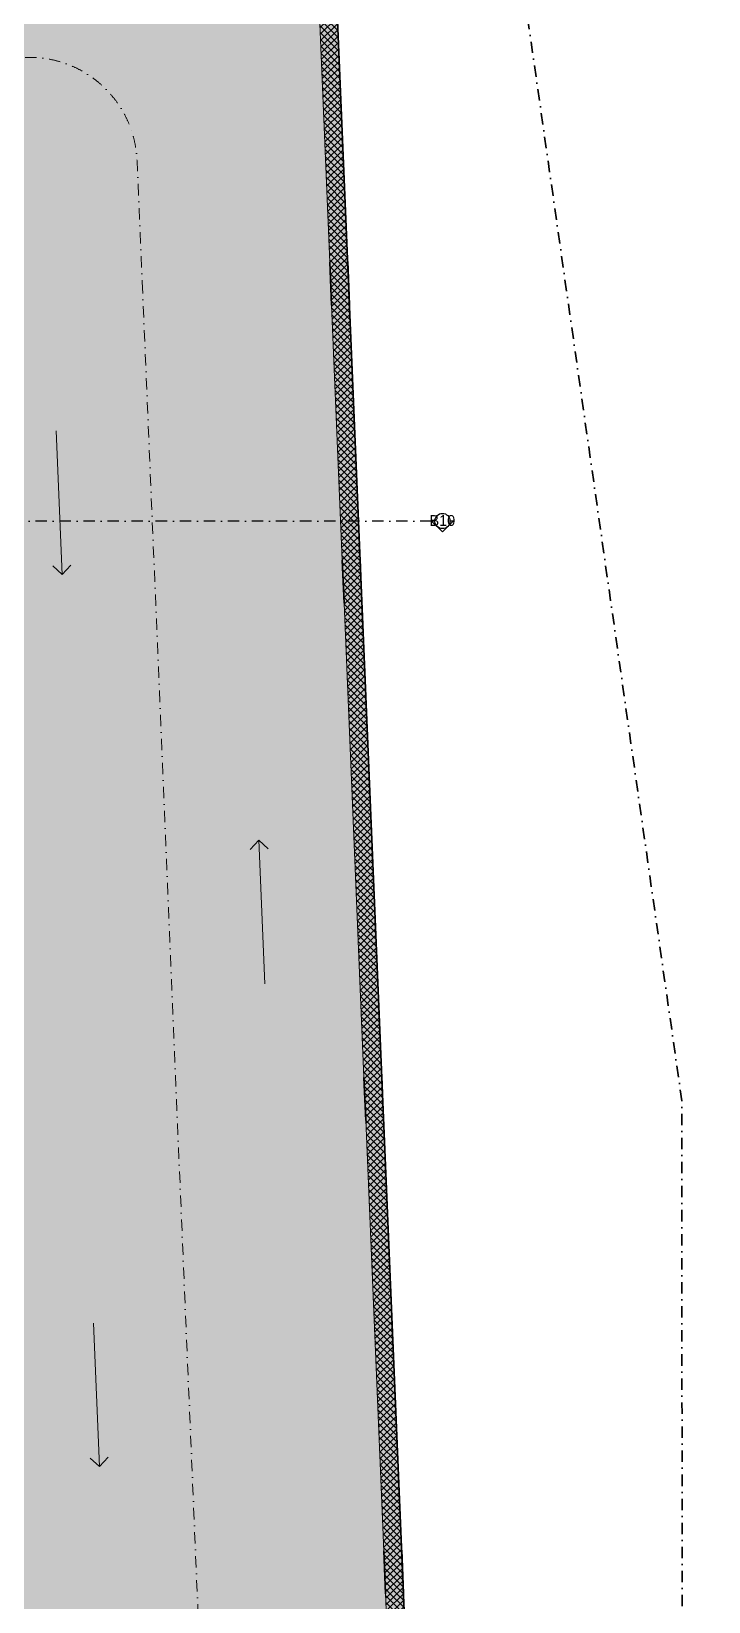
# Model space of a CAD drawing. Header units: millimetres. Extents: x 635850 to 824661, y -5878409 to -5774454.
# Drawn here: x 815222 to 824661, y -5860586 to -5838708 of the extents above; entities that cross this region are included whole.
import ezdxf

# ---------------------------------------------------------------- set-up
doc = ezdxf.new("R2010")
doc.units = ezdxf.units.MM
doc.header["$MEASUREMENT"] = 0
doc.linetypes.add('Dot & Dashed', pattern=[335.138881, 158.75, -88.194444, 0, -88.194437])
for name, color, linetype in [('A - Ndertesa 10 - 2D Drafting', 7, 'Continuous'), ('A - Ndertesa 10 - Muret', 7, 'Continuous'), ('A - Ndertesa 10 - Pllaka meskatit', 7, 'Continuous'), ('A - Ndertesa 10 - Prerjet', 7, 'Continuous'), ('A - Ndertesa 10 - Shtyllat', 7, 'Continuous')]:
    doc.layers.add(name, color=color, linetype=linetype)
for name, color, linetype, lineweight, true_color in [('A - Ndertesa 10 - 2D Drafting_Pen_No__102', 7, 'Continuous', 13, 0xcccccc), ('A - Ndertesa 10 - Prerjet_Pen_No__48', 7, 'Continuous', 25, 0xa80f02), ('A - Ndertesa 4 - Parcelat_Pen_No__8', 7, 'Continuous', 35, 0xa80f02)]:
    doc.layers.add(name, color=color, linetype=linetype, lineweight=lineweight, true_color=true_color)
for name, color, linetype, lineweight in [('A - Ndertesa 10 - 2D Drafting_Pen_No__121', 255, 'Continuous', 0), ('A - Ndertesa 10 - 2D Drafting_Pen_No__2', 8, 'Continuous', 15), ('A - Ndertesa 10 - Muret_Pen_No__101', 252, 'Continuous', 13), ('A - Ndertesa 10 - Pllaka meskatit_Pen_No__22', 8, 'Continuous', 35), ('A - Ndertesa 10 - Shtyllat_Pen_No__101', 252, 'Continuous', 13), ('A - Ndertesa 10 - Shtyllat_Pen_No__22', 8, 'Continuous', 35)]:
    doc.layers.add(name, color=color, linetype=linetype, lineweight=lineweight)
doc.styles.add('GENERATED_STYLE_1', font='GOTHIC.TTF')
pattern_1 = [(45, (664183.82, -5827429.525), (-45.96194, 45.96194), []), (135, (664183.82, -5827429.525), (45.96194, 45.96194), [])]

# ---------------------------------------------------------------- blocks, each defined once
blk = doc.blocks.new('Slab_6', base_point=(787904, -5828249))
at = {"layer": 'A - Ndertesa 10 - Pllaka meskatit_Pen_No__22', "color": 8, "linetype": 'Continuous', "lineweight": 35, "flags": 128}
blk.add_lwpolyline([(787904, -5828249), (787904, -5876559), (821084, -5876559), (819179, -5831123, 0.401993), (816181, -5828249)], format="xyb", close=True, dxfattribs=at)
blk = doc.blocks.new('Wall_315', base_point=(819179, -5831123))
at = {"layer": 'A - Ndertesa 10 - Muret_Pen_No__101', "linetype": 'Continuous', "lineweight": 13}
h = blk.add_hatch(dxfattribs=at)
h.set_pattern_fill('Concrete_Block', color=252, style=0, pattern_type=2)
h.set_pattern_definition(pattern_1)
h.paths.add_polyline_path([(818969, -5832080), (819119, -5835670), (819369, -5835659), (819394, -5836259), (819144, -5836269), (819381, -5841924), (819631, -5841914), (819218, -5832069)])
h = blk.add_hatch(dxfattribs=at)
h.set_pattern_fill('Concrete_Block', color=252, style=0, pattern_type=2)
h.set_pattern_definition(pattern_1)
h.paths.add_polyline_path([(819656, -5842513), (819406, -5842524), (819555, -5846076), (819805, -5846065)])
h = blk.add_hatch(dxfattribs=at)
h.set_pattern_fill('Concrete_Block', color=252, style=0, pattern_type=2)
h.set_pattern_definition(pattern_1)
h.paths.add_polyline_path([(819581, -5846675), (819857, -5853281), (820107, -5853270), (819830, -5846665)])
h = blk.add_hatch(dxfattribs=at)
h.set_pattern_fill('Concrete_Block', color=252, style=0, pattern_type=2)
h.set_pattern_definition(pattern_1)
h.paths.add_polyline_path([(820132, -5853870), (819883, -5853880), (820134, -5859879), (820384, -5859869)])
h = blk.add_hatch(dxfattribs=at)
h.set_pattern_fill('Concrete_Block', color=252, style=0, pattern_type=2)
h.set_pattern_definition(pattern_1)
h.paths.add_polyline_path([(820409, -5860468), (820159, -5860479), (820408, -5866399), (820657, -5866389)])
at = {"layer": 'A - Ndertesa 10 - Muret_Pen_No__101', "color": 252, "linetype": 'Continuous', "lineweight": 13, "flags": 128}
for points in [[(819631, -5841914), (819218, -5832069)], [(819144, -5836269), (819381, -5841924)], [(819406, -5842524), (819555, -5846076)], [(819805, -5846065), (819656, -5842513)], [(819581, -5846675), (819857, -5853281)], [(820107, -5853270), (819830, -5846665)], [(819883, -5853880), (820134, -5859879)], [(820384, -5859869), (820132, -5853870)], [(820159, -5860479), (820408, -5866399)], [(820657, -5866389), (820409, -5860468)]]:
    blk.add_lwpolyline(points, dxfattribs=at)
blk = doc.blocks.new('Column_395', base_point=(820272, -5860174))
at = {"layer": 'A - Ndertesa 10 - Shtyllat_Pen_No__101', "linetype": 'Continuous', "lineweight": 13}
h = blk.add_hatch(dxfattribs=at)
h.set_pattern_fill('Concrete_Block', color=252, style=0, pattern_type=2)
h.set_pattern_definition(pattern_1)
h.paths.add_polyline_path([(820384, -5859869), (820134, -5859879), (820159, -5860479), (820409, -5860468)])
at = {"layer": 'A - Ndertesa 10 - Shtyllat_Pen_No__22', "color": 8, "linetype": 'Continuous', "lineweight": 35, "flags": 128}
for points in [[(820134, -5859879), (820159, -5860479)], [(820409, -5860468), (820384, -5859869)]]:
    blk.add_lwpolyline(points, dxfattribs=at)
blk = doc.blocks.new('Column_396', base_point=(819995, -5853575))
at = {"layer": 'A - Ndertesa 10 - Shtyllat_Pen_No__101', "linetype": 'Continuous', "lineweight": 13}
h = blk.add_hatch(dxfattribs=at)
h.set_pattern_fill('Concrete_Block', color=252, style=0, pattern_type=2)
h.set_pattern_definition(pattern_1)
h.paths.add_polyline_path([(820107, -5853270), (819857, -5853281), (819883, -5853880), (820132, -5853870)])
at = {"layer": 'A - Ndertesa 10 - Shtyllat_Pen_No__22', "color": 8, "linetype": 'Continuous', "lineweight": 35, "flags": 128}
for points in [[(819857, -5853281), (819883, -5853880)], [(820132, -5853870), (820107, -5853270)]]:
    blk.add_lwpolyline(points, dxfattribs=at)
blk = doc.blocks.new('Column_397', base_point=(819519, -5842219))
at = {"layer": 'A - Ndertesa 10 - Shtyllat_Pen_No__101', "linetype": 'Continuous', "lineweight": 13}
h = blk.add_hatch(dxfattribs=at)
h.set_pattern_fill('Concrete_Block', color=252, style=0, pattern_type=2)
h.set_pattern_definition(pattern_1)
h.paths.add_polyline_path([(819631, -5841914), (819381, -5841924), (819406, -5842524), (819656, -5842513)])
at = {"layer": 'A - Ndertesa 10 - Shtyllat_Pen_No__22', "color": 8, "linetype": 'Continuous', "lineweight": 35, "flags": 128}
for points in [[(819381, -5841924), (819406, -5842524)], [(819656, -5842513), (819631, -5841914)]]:
    blk.add_lwpolyline(points, dxfattribs=at)
blk = doc.blocks.new('Column_398', base_point=(819693, -5846370))
at = {"layer": 'A - Ndertesa 10 - Shtyllat_Pen_No__101', "linetype": 'Continuous', "lineweight": 13}
h = blk.add_hatch(dxfattribs=at)
h.set_pattern_fill('Concrete_Block', color=252, style=0, pattern_type=2)
h.set_pattern_definition(pattern_1)
h.paths.add_polyline_path([(819805, -5846065), (819555, -5846076), (819581, -5846675), (819830, -5846665)])
at = {"layer": 'A - Ndertesa 10 - Shtyllat_Pen_No__22', "color": 8, "linetype": 'Continuous', "lineweight": 35, "flags": 128}
for points in [[(819555, -5846076), (819581, -5846675)], [(819830, -5846665), (819805, -5846065)]]:
    blk.add_lwpolyline(points, dxfattribs=at)
blk = doc.blocks.new('Polyline_44', base_point=(818393, -5849978))
at = {"layer": 'A - Ndertesa 10 - 2D Drafting_Pen_No__102', "color": 254, "linetype": 'Continuous', "lineweight": 13, "true_color": 0xcccccc}
for q in [(818273, -5850108), (818523, -5850098)]:
    blk.add_line((818393, -5849978), q, dxfattribs=at)
at = {"layer": 'A - Ndertesa 10 - 2D Drafting_Pen_No__102', "color": 254, "linetype": 'Continuous', "lineweight": 13, "true_color": 0xcccccc, "flags": 128}
blk.add_lwpolyline([(818393, -5849978), (818477, -5851976)], dxfattribs=at)
blk = doc.blocks.new('Polyline_46', base_point=(816172, -5858706))
at = {"layer": 'A - Ndertesa 10 - 2D Drafting_Pen_No__102', "color": 254, "linetype": 'Continuous', "lineweight": 13, "true_color": 0xcccccc}
for q in [(816042, -5858586), (816291, -5858576)]:
    blk.add_line((816172, -5858706), q, dxfattribs=at)
at = {"layer": 'A - Ndertesa 10 - 2D Drafting_Pen_No__102', "color": 254, "linetype": 'Continuous', "lineweight": 13, "true_color": 0xcccccc, "flags": 128}
blk.add_lwpolyline([(816172, -5858706), (816088, -5856707)], dxfattribs=at)
blk = doc.blocks.new('Polyline_47', base_point=(815650, -5846273))
at = {"layer": 'A - Ndertesa 10 - 2D Drafting_Pen_No__102', "color": 254, "linetype": 'Continuous', "lineweight": 13, "true_color": 0xcccccc}
for q in [(815520, -5846154), (815770, -5846143)]:
    blk.add_line((815650, -5846273), q, dxfattribs=at)
at = {"layer": 'A - Ndertesa 10 - 2D Drafting_Pen_No__102', "color": 254, "linetype": 'Continuous', "lineweight": 13, "true_color": 0xcccccc, "flags": 128}
blk.add_lwpolyline([(815650, -5846273), (815567, -5844275)], dxfattribs=at)
blk = doc.blocks.new('Cutting Plane_16', base_point=(820951, -5845530))
at = {"layer": 'A - Ndertesa 10 - Prerjet_Pen_No__48', "color": 14, "linetype": 'Dot & Dashed', "lineweight": 25, "true_color": 0xa80f02}
blk.add_line((820801, -5845530), (783937, -5845530), dxfattribs=at)
at = {"layer": 'A - Ndertesa 10 - Prerjet_Pen_No__48', "color": 14, "linetype": 'Continuous', "lineweight": 25, "true_color": 0xa80f02}
for p, q in [((820845, -5845530), (820801, -5845530)), ((820801, -5845530), (820951, -5845680)), ((820951, -5845680), (821101, -5845530)), ((821101, -5845530), (821057, -5845530))]:
    blk.add_line(p, q, dxfattribs=at)
blk.add_circle((820951, -5845530), 106, dxfattribs=at)
at = {"layer": 'A - Ndertesa 10 - Prerjet_Pen_No__48', "color": 14, "lineweight": 25, "true_color": 0xa80f02, "insert": (821129, -5845600), "char_height": 150, "attachment_point": 9, "style": 'GENERATED_STYLE_1'}
blk.add_mtext('\\A1;{\\pqr;\\pt0;\\fCentury Gothic|b0|i0|c0|p34;B10}', dxfattribs=at)

msp = doc.modelspace()

# ---------------------------------------------------------------- hatches: boundary and pattern name
at = {"layer": 'A - Ndertesa 10 - 2D Drafting_Pen_No__121', "linetype": 'Continuous', "lineweight": 0, "true_color": 0x3f3f3f}
msp.add_hatch(color=250, dxfattribs=at).paths.add_polyline_path([(787904.2, -5876559.4), (821083.7, -5876559.4), (819178.7, -5831123.2, 0.4019928), (816181.3, -5828248.9), (787904.2, -5828248.9)])

# ---------------------------------------------------------------- linework, layer by layer
at = {"layer": 'A - Ndertesa 10 - 2D Drafting_Pen_No__102', "color": 254, "linetype": 'Continuous', "lineweight": 13, "true_color": 0xcccccc, "flags": 128}
msp.add_lwpolyline([(787904.2, -5828248.9), (816181.3, -5828248.9, -0.400002), (819178.7, -5831123.2), (821083.7, -5876559.4), (787904.2, -5876559.4)], format="xyb", close=True, dxfattribs=at)
at = {"layer": 'A - Ndertesa 10 - 2D Drafting_Pen_No__102', "color": 254, "linetype": 'Dot & Dashed', "lineweight": 13, "true_color": 0xcccccc, "flags": 128}
for points in [[(813794.2, -5839069.3), (815195.9, -5839069.3, -0.4019928), (816694.6, -5840506.5), (816766.4, -5842219.3)], [(816767.5, -5842199.3), (817962.9, -5870709.3, -0.4265409), (815465.1, -5873314), (800205.4, -5873314)]]:
    msp.add_lwpolyline(points, format="xyb", dxfattribs=at)
at = {"layer": 'A - Ndertesa 10 - 2D Drafting_Pen_No__2', "color": 8, "linetype": 'Continuous', "lineweight": 15, "flags": 128}
msp.add_lwpolyline([(787904.2, -5876559.4), (821083.7, -5876559.4), (819178.7, -5831123.2, 0.4019928), (816181.3, -5828248.9), (787904.2, -5828248.9)], format="xyb", close=True, dxfattribs=at)
at = {"layer": 'A - Ndertesa 4 - Parcelat_Pen_No__8', "color": 14, "linetype": 'Dot & Dashed', "lineweight": 35, "true_color": 0xa80f02, "flags": 128}
msp.add_lwpolyline([(733761.3, -5782580), (734384.5, -5782511.6), (739483.2, -5781910.3), (747197.4, -5781000), (784230.8, -5776632.3), (793698.8, -5776099.1), (819130, -5774668.2), (819631.1, -5776866.2), (819788.1, -5808768.6), (819746.4, -5820701.6), (819743.1, -5821766.1), (820301.5, -5825616.4), (821512.9, -5834119.4), (824288.1, -5853609.9), (824291, -5858767), (824299.3, -5867013.6), (824597.3, -5875197.7), (824661.3, -5876965.6), (784564.9, -5878321), (781955.6, -5878409.2), (781730.2, -5866302.9), (775348.1, -5866126), (752901.9, -5864556.1), (751179, -5864553.9), (727260.7, -5864453.7), (725402.9, -5864686.4), (718860.6, -5865507.5), (710389, -5865868.7), (686520.5, -5865695.5), (678720.9, -5864781.6), (675513.9, -5865184.2), (661350.7, -5864944.6), (635849.7, -5864460.6), (638063.7, -5831999.5), (638105, -5831384.7), (638101.8, -5831365), (638115.5, -5831200.6), (639884.7, -5813259.3), (641769, -5794156.2), (641993.7, -5791687.6), (680547, -5788218.5), (691950.8, -5787192.6), (699894.6, -5786316.7)], close=True, dxfattribs=at)

# ---------------------------------------------------------------- block references
at = {"layer": 'A - Ndertesa 10 - 2D Drafting', "color": 254, "linetype": 'Continuous', "lineweight": 13, "true_color": 0xcccccc}
for name, p in [('Polyline_47', (815650.5, -5846273.3)), ('Polyline_44', (818392.8, -5849978.1)), ('Polyline_46', (816171.7, -5858705.7))]:
    msp.add_blockref(name, p, dxfattribs=at)
at = {"layer": 'A - Ndertesa 10 - Muret', "color": 252, "lineweight": 13}
msp.add_blockref('Wall_315', (819178.7, -5831123.2), dxfattribs=at)
at = {"layer": 'A - Ndertesa 10 - Pllaka meskatit', "color": 8, "linetype": 'Continuous', "lineweight": 35}
msp.add_blockref('Slab_6', (787904.2, -5828248.9), dxfattribs=at)
at = {"layer": 'A - Ndertesa 10 - Prerjet', "color": 14, "lineweight": 25, "true_color": 0xa80f02}
msp.add_blockref('Cutting Plane_16', (820950.8, -5845529.7), dxfattribs=at)
at = {"layer": 'A - Ndertesa 10 - Shtyllat', "color": 8, "lineweight": 35}
for name, p in [('Column_397', (819518.8, -5842218.8)), ('Column_398', (819692.8, -5846370.3)), ('Column_396', (819994.9, -5853575.5)), ('Column_395', (820271.6, -5860173.7))]:
    msp.add_blockref(name, p, dxfattribs=at)

doc.saveas('drawing.dxf')
